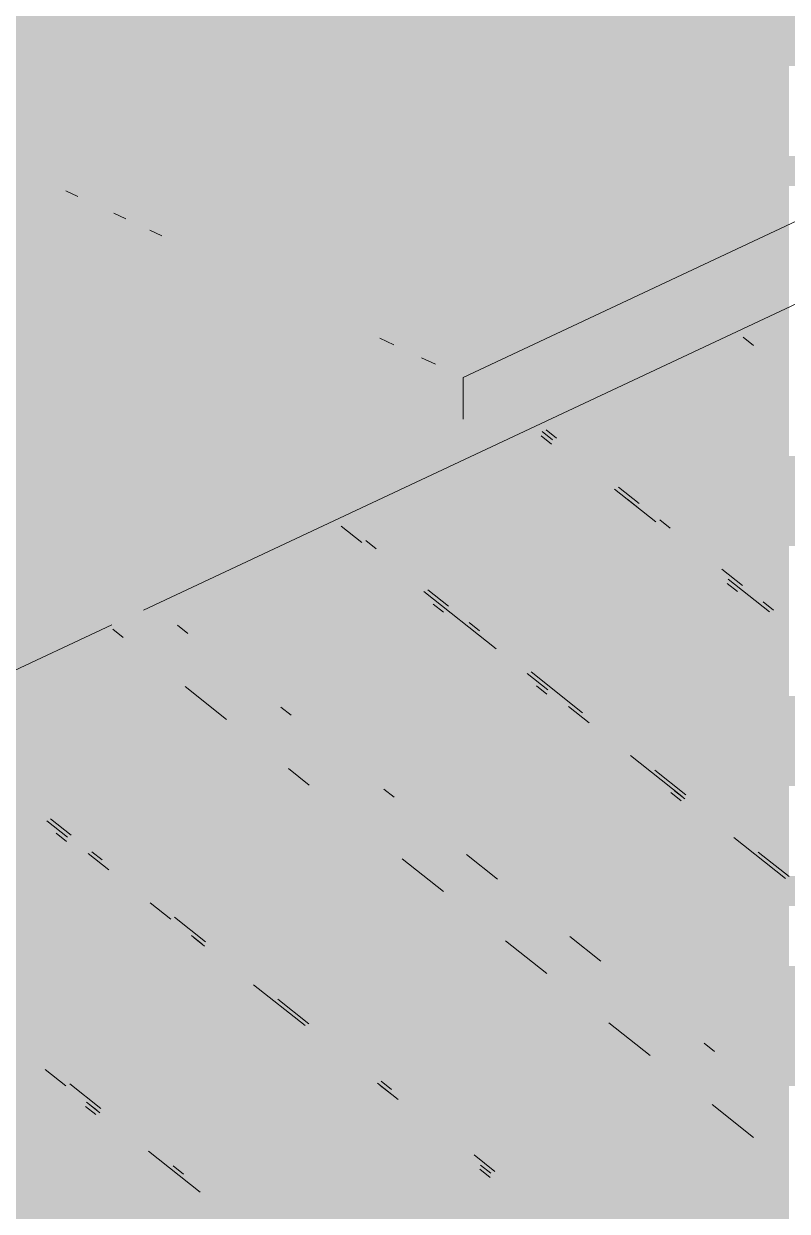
# Model space of a CAD drawing. Header units: millimetres. Extents: x 5 to 1315, y 5 to 292.
# Drawn here: x 1183.984 to 1186.438, y 98.889 to 102.705 of the extents above; entities that cross this region are included whole.
import ezdxf

# ---------------------------------------------------------------- set-up
doc = ezdxf.new("R2010")
doc.units = ezdxf.units.MM
doc.layers.add('EXISTING', color=7, linetype='Continuous')
doc.layers.add('IMAGES', color=7, linetype='Continuous')

# ---------------------------------------------------------------- blocks, each defined once
blk = doc.blocks.new('SHEET_03')
at = {"layer": 'EXISTING', "color": 250, "lineweight": 9}
for p, q in [((285.3963, 101.569), (289.4551, 103.4745)), ((284.3685, 100.8212), (288.2452, 102.6412)), ((284.1193, 102.1685), (284.1579, 102.1504)), ((284.2737, 102.0961), (284.3123, 102.0779)), ((284.3894, 102.0417), (284.428, 102.0236)), ((285.1286, 101.6947), (285.1732, 101.6737)), ((286.2964, 101.6978), (286.3296, 101.6715)), ((285.2625, 101.6319), (285.3071, 101.6109)), ((285.3963, 101.569), (285.3963, 101.4341)), ((285.696, 101.374), (285.6628, 101.4003)), ((285.6803, 101.3545), (285.6471, 101.3808)), ((285.6503, 101.3945), (285.6835, 101.3681)), ((285.8826, 101.2101), (286.0154, 101.1047)), ((285.9615, 101.1633), (285.8951, 101.216)), ((285.9584, 101.1497), (285.9252, 101.176)), ((286.0611, 101.0843), (286.0279, 101.1106)), ((285.0042, 101.0911), (285.0705, 101.0385)), ((285.1162, 101.018), (285.083, 101.0443)), ((286.2935, 100.8999), (286.2271, 100.9526)), ((286.2779, 100.8804), (286.2447, 100.9067)), ((286.2478, 100.9204), (286.3806, 100.815)), ((285.2697, 100.8804), (285.5021, 100.6961)), ((285.3486, 100.8336), (285.2822, 100.8863)), ((285.333, 100.8141), (285.2998, 100.8405)), ((286.3931, 100.8209), (286.3599, 100.8472)), ((280.4918, 99.0012), (284.2676, 100.7738)), ((284.271, 100.7594), (284.3042, 100.733)), ((284.5111, 100.7463), (284.4779, 100.7726)), ((285.4482, 100.7546), (285.415, 100.7809)), ((285.6017, 100.617), (285.6681, 100.5644)), ((285.7801, 100.4912), (285.6142, 100.6229)), ((284.5034, 100.575), (284.6362, 100.4696)), ((285.6649, 100.5507), (285.6317, 100.5771)), ((284.8431, 100.4829), (284.8099, 100.5093)), ((285.7345, 100.5117), (285.8008, 100.459)), ((285.777, 100.4776), (285.7438, 100.5039)), ((285.9336, 100.3536), (286.0996, 100.2219)), ((284.8354, 100.3116), (284.9018, 100.2589)), ((286.1121, 100.2278), (286.0125, 100.3068)), ((285.175, 100.2195), (285.1418, 100.2459)), ((286.0965, 100.2083), (286.0633, 100.2347)), ((286.109, 100.2142), (286.0758, 100.2405)), ((284.0582, 100.144), (284.1246, 100.0913)), ((284.1371, 100.0972), (284.0707, 100.1498)), ((284.1215, 100.0777), (284.0883, 100.104)), ((286.2656, 100.0903), (286.4316, 99.9586)), ((284.191, 100.0386), (284.2574, 99.9859)), ((284.2367, 100.0181), (284.2035, 100.0445)), ((285.507, 99.9561), (285.4074, 100.0351)), ((286.4441, 99.9644), (286.3445, 100.0434)), ((285.2005, 100.0219), (285.3333, 99.9165)), ((284.3902, 99.8806), (284.4566, 99.8279)), ((284.5687, 99.7547), (284.4691, 99.8338)), ((284.523, 99.7752), (284.5562, 99.7489)), ((284.5655, 99.7411), (284.5323, 99.7675)), ((285.5325, 99.7585), (285.6653, 99.6531)), ((285.839, 99.6927), (285.7394, 99.7718)), ((284.7221, 99.6172), (284.8881, 99.4855)), ((284.9006, 99.4914), (284.801, 99.5704)), ((285.8644, 99.4951), (285.9972, 99.3897)), ((286.2041, 99.403), (286.1709, 99.4294)), ((284.0532, 99.3451), (284.1196, 99.2924)), ((285.1205, 99.3011), (285.1869, 99.2484)), ((285.1662, 99.2806), (285.133, 99.307)), ((284.2317, 99.2192), (284.1321, 99.2983)), ((285.163, 99.267), (285.1298, 99.2934)), ((284.2161, 99.1998), (284.1829, 99.2261)), ((284.186, 99.2397), (284.2192, 99.2134)), ((284.2286, 99.2056), (284.1954, 99.232)), ((286.1964, 99.2317), (286.3292, 99.1263)), ((284.3852, 99.0817), (284.5512, 98.95)), ((284.4973, 99.0085), (284.4641, 99.0349)), ((285.4981, 99.0173), (285.4317, 99.0699)), ((285.4524, 99.0377), (285.4856, 99.0114)), ((285.4825, 98.9978), (285.4493, 99.0241))]:
    blk.add_line(p, q, dxfattribs=at)
at = {"layer": 'IMAGES', "color": 7}
for points in [[(283.8418, 102.6661), (286.9255, 102.6661), (283.8418, 102.7625), (286.9255, 102.7625)], [(283.9382, 102.5697), (284.0345, 102.5697), (283.9382, 102.6661), (284.0345, 102.6661)], [(284.0345, 102.5697), (286.9255, 102.5697), (284.0345, 102.6661), (286.9255, 102.6661)], [(283.9382, 102.4733), (284.0345, 102.4733), (283.9382, 102.5697), (284.0345, 102.5697)], [(284.0345, 102.4733), (284.1309, 102.4733), (284.0345, 102.5697), (284.1309, 102.5697)], [(284.1309, 102.4733), (284.2273, 102.4733), (284.1309, 102.5697), (284.2273, 102.5697)], [(284.2273, 102.4733), (284.3236, 102.4733), (284.2273, 102.5697), (284.3236, 102.5697)], [(284.3236, 102.4733), (286.4436, 102.4733), (284.3236, 102.5697), (286.4436, 102.5697)], [(283.6491, 102.3768), (284.0345, 102.3768), (283.6491, 102.4733), (284.0345, 102.4733)], [(284.0345, 102.3768), (284.2273, 102.3768), (284.0345, 102.4733), (284.2273, 102.4733)], [(284.2273, 102.3768), (284.3236, 102.3768), (284.2273, 102.4733), (284.3236, 102.4733)], [(284.3236, 102.3768), (284.42, 102.3768), (284.3236, 102.4733), (284.42, 102.4733)], [(284.42, 102.3768), (284.5164, 102.3768), (284.42, 102.4733), (284.5164, 102.4733)], [(284.5164, 102.3768), (286.3473, 102.3768), (284.5164, 102.4733), (286.3473, 102.4733)], [(286.3473, 102.3768), (286.4436, 102.3768), (286.3473, 102.4733), (286.4436, 102.4733)], [(283.9382, 102.2804), (284.3236, 102.2804), (283.9382, 102.3768), (284.3236, 102.3768)], [(284.3236, 102.2804), (284.42, 102.2804), (284.3236, 102.3768), (284.42, 102.3768)], [(284.42, 102.2804), (284.5164, 102.2804), (284.42, 102.3768), (284.5164, 102.3768)], [(284.5164, 102.2804), (284.6127, 102.2804), (284.5164, 102.3768), (284.6127, 102.3768)], [(284.6127, 102.2804), (286.2509, 102.2804), (284.6127, 102.3768), (286.2509, 102.3768)], [(286.2509, 102.2804), (286.3473, 102.2804), (286.2509, 102.3768), (286.3473, 102.3768)], [(286.3473, 102.2804), (286.4436, 102.2804), (286.3473, 102.3768), (286.4436, 102.3768)], [(283.9382, 102.184), (284.1309, 102.184), (283.9382, 102.2804), (284.1309, 102.2804)], [(284.1309, 102.184), (284.5164, 102.184), (284.1309, 102.2804), (284.5164, 102.2804)], [(284.5164, 102.184), (284.6127, 102.184), (284.5164, 102.2804), (284.6127, 102.2804)], [(284.6127, 102.184), (284.8055, 102.184), (284.6127, 102.2804), (284.8055, 102.2804)], [(284.8055, 102.184), (284.9018, 102.184), (284.8055, 102.2804), (284.9018, 102.2804)], [(284.9018, 102.184), (285.8655, 102.184), (284.9018, 102.2804), (285.8655, 102.2804)], [(285.8655, 102.184), (286.0582, 102.184), (285.8655, 102.2804), (286.0582, 102.2804)], [(286.0582, 102.184), (286.2509, 102.184), (286.0582, 102.2804), (286.2509, 102.2804)], [(286.2509, 102.184), (286.3473, 102.184), (286.2509, 102.2804), (286.3473, 102.2804)], [(286.3473, 102.184), (286.7327, 102.184), (286.3473, 102.2804), (286.7327, 102.2804)], [(281.7218, 102.0876), (284.0345, 102.0876), (281.7218, 102.184), (284.0345, 102.184)], [(284.0345, 102.0876), (284.1309, 102.0876), (284.0345, 102.184), (284.1309, 102.184)], [(284.1309, 102.0876), (284.2273, 102.0876), (284.1309, 102.184), (284.2273, 102.184)], [(284.2273, 102.0876), (284.42, 102.0876), (284.2273, 102.184), (284.42, 102.184)], [(284.42, 102.0876), (284.7091, 102.0876), (284.42, 102.184), (284.7091, 102.184)], [(284.7091, 102.0876), (284.8055, 102.0876), (284.7091, 102.184), (284.8055, 102.184)], [(284.8055, 102.0876), (284.9018, 102.0876), (284.8055, 102.184), (284.9018, 102.184)], [(284.9018, 102.0876), (284.9982, 102.0876), (284.9018, 102.184), (284.9982, 102.184)], [(284.9982, 102.0876), (285.6727, 102.0876), (284.9982, 102.184), (285.6727, 102.184)], [(285.6727, 102.0876), (285.8655, 102.0876), (285.6727, 102.184), (285.8655, 102.184)], [(285.8655, 102.0876), (285.9618, 102.0876), (285.8655, 102.184), (285.9618, 102.184)], [(285.9618, 102.0876), (286.0582, 102.0876), (285.9618, 102.184), (286.0582, 102.184)], [(286.0582, 102.0876), (286.4436, 102.0876), (286.0582, 102.184), (286.4436, 102.184)], [(281.9145, 101.9912), (284.1309, 101.9912), (281.9145, 102.0876), (284.1309, 102.0876)], [(284.1309, 101.9912), (284.2273, 101.9912), (284.1309, 102.0876), (284.2273, 102.0876)], [(284.2273, 101.9912), (284.3236, 101.9912), (284.2273, 102.0876), (284.3236, 102.0876)], [(284.3236, 101.9912), (284.42, 101.9912), (284.3236, 102.0876), (284.42, 102.0876)], [(284.42, 101.9912), (284.5164, 101.9912), (284.42, 102.0876), (284.5164, 102.0876)], [(284.5164, 101.9912), (284.9018, 101.9912), (284.5164, 102.0876), (284.9018, 102.0876)], [(284.9018, 101.9912), (284.9982, 101.9912), (284.9018, 102.0876), (284.9982, 102.0876)], [(284.9982, 101.9912), (285.0945, 101.9912), (284.9982, 102.0876), (285.0945, 102.0876)], [(285.0945, 101.9912), (285.3836, 101.9912), (285.0945, 102.0876), (285.3836, 102.0876)], [(285.3836, 101.8948), (285.48, 101.8948), (285.3836, 102.0876), (285.48, 102.0876)], [(285.48, 101.9912), (285.5764, 101.9912), (285.48, 102.0876), (285.5764, 102.0876)], [(285.5764, 101.9912), (285.6727, 101.9912), (285.5764, 102.0876), (285.6727, 102.0876)], [(285.6727, 101.9912), (285.7691, 101.9912), (285.6727, 102.0876), (285.7691, 102.0876)], [(285.7691, 101.9912), (285.8655, 101.9912), (285.7691, 102.0876), (285.8655, 102.0876)], [(285.8655, 101.9912), (286.3473, 101.9912), (285.8655, 102.0876), (286.3473, 102.0876)], [(286.3473, 101.7984), (286.4436, 101.7984), (286.3473, 102.0876), (286.4436, 102.0876)], [(282.1073, 101.8948), (284.42, 101.8948), (282.1073, 101.9912), (284.42, 101.9912)], [(284.42, 101.8948), (284.5164, 101.8948), (284.42, 101.9912), (284.5164, 101.9912)], [(284.5164, 101.8948), (284.6127, 101.8948), (284.5164, 101.9912), (284.6127, 101.9912)], [(284.6127, 101.8948), (284.7091, 101.8948), (284.6127, 101.9912), (284.7091, 101.9912)], [(284.7091, 101.8948), (285.0945, 101.8948), (284.7091, 101.9912), (285.0945, 101.9912)], [(285.0945, 101.8948), (285.1909, 101.8948), (285.0945, 101.9912), (285.1909, 101.9912)], [(285.1909, 101.8948), (285.3836, 101.8948), (285.1909, 101.9912), (285.3836, 101.9912)], [(285.48, 101.8948), (285.5764, 101.8948), (285.48, 101.9912), (285.5764, 101.9912)], [(285.5764, 101.8948), (286.0582, 101.8948), (285.5764, 101.9912), (286.0582, 101.9912)], [(286.0582, 101.8948), (286.1545, 101.8948), (286.0582, 101.9912), (286.1545, 101.9912)], [(286.1545, 101.8948), (286.2509, 101.8948), (286.1545, 101.9912), (286.2509, 101.9912)], [(286.2509, 101.8948), (286.3473, 101.8948), (286.2509, 101.9912), (286.3473, 101.9912)], [(282.3, 101.7984), (284.5164, 101.7984), (282.3, 101.8948), (284.5164, 101.8948)], [(284.5164, 101.7984), (284.6127, 101.7984), (284.5164, 101.8948), (284.6127, 101.8948)], [(284.6127, 101.7984), (284.7091, 101.7984), (284.6127, 101.8948), (284.7091, 101.8948)], [(284.7091, 101.7984), (284.8055, 101.7984), (284.7091, 101.8948), (284.8055, 101.8948)], [(284.8055, 101.7984), (284.9018, 101.7984), (284.8055, 101.8948), (284.9018, 101.8948)], [(284.9018, 101.7984), (285.2873, 101.7984), (284.9018, 101.8948), (285.2873, 101.8948)], [(285.2873, 101.7984), (285.3836, 101.7984), (285.2873, 101.8948), (285.3836, 101.8948)], [(285.3836, 101.7984), (285.48, 101.7984), (285.3836, 101.8948), (285.48, 101.8948)], [(285.48, 101.7984), (285.8655, 101.7984), (285.48, 101.8948), (285.8655, 101.8948)], [(285.8655, 101.7984), (285.9618, 101.7984), (285.8655, 101.8948), (285.9618, 101.8948)], [(285.9618, 101.7984), (286.2509, 101.7984), (285.9618, 101.8948), (286.2509, 101.8948)], [(286.2509, 101.7984), (286.3473, 101.7984), (286.2509, 101.8948), (286.3473, 101.8948)], [(282.5891, 101.702), (284.8055, 101.702), (282.5891, 101.7984), (284.8055, 101.7984)], [(284.8055, 101.702), (284.9018, 101.702), (284.8055, 101.7984), (284.9018, 101.7984)], [(284.9018, 101.702), (284.9982, 101.702), (284.9018, 101.7984), (284.9982, 101.7984)], [(284.9982, 101.702), (285.0945, 101.702), (284.9982, 101.7984), (285.0945, 101.7984)], [(285.0945, 101.702), (285.1909, 101.702), (285.0945, 101.7984), (285.1909, 101.7984)], [(285.1909, 101.702), (285.2873, 101.702), (285.1909, 101.7984), (285.2873, 101.7984)], [(285.2873, 101.702), (285.6727, 101.702), (285.2873, 101.7984), (285.6727, 101.7984)], [(285.6727, 101.702), (285.7691, 101.702), (285.6727, 101.7984), (285.7691, 101.7984)], [(285.7691, 101.702), (285.8655, 101.702), (285.7691, 101.7984), (285.8655, 101.7984)], [(285.8655, 101.702), (285.9618, 101.702), (285.8655, 101.7984), (285.9618, 101.7984)], [(285.9618, 101.702), (286.0582, 101.702), (285.9618, 101.7984), (286.0582, 101.7984)], [(286.0582, 101.702), (286.1545, 101.702), (286.0582, 101.7984), (286.1545, 101.7984)], [(286.1545, 101.702), (286.2509, 101.702), (286.1545, 101.7984), (286.2509, 101.7984)], [(286.2509, 101.702), (286.3473, 101.702), (286.2509, 101.7984), (286.3473, 101.7984)], [(286.3473, 101.702), (286.4436, 101.702), (286.3473, 101.7984), (286.4436, 101.7984)], [(282.7818, 101.6056), (284.9982, 101.6056), (282.7818, 101.702), (284.9982, 101.702)], [(284.9982, 101.6056), (285.0945, 101.6056), (284.9982, 101.702), (285.0945, 101.702)], [(285.0945, 101.6056), (285.2873, 101.6056), (285.0945, 101.702), (285.2873, 101.702)], [(285.2873, 101.6056), (285.48, 101.6056), (285.2873, 101.702), (285.48, 101.702)], [(285.48, 101.6056), (285.5764, 101.6056), (285.48, 101.702), (285.5764, 101.702)], [(285.5764, 101.6056), (285.7691, 101.6056), (285.5764, 101.702), (285.7691, 101.702)], [(285.7691, 101.6056), (285.9618, 101.6056), (285.7691, 101.702), (285.9618, 101.702)], [(285.9618, 101.6056), (286.0582, 101.6056), (285.9618, 101.702), (286.0582, 101.702)], [(286.0582, 101.6056), (286.1545, 101.6056), (286.0582, 101.702), (286.1545, 101.702)], [(286.1545, 101.6056), (286.2509, 101.6056), (286.1545, 101.702), (286.2509, 101.702)], [(286.2509, 101.6056), (286.3473, 101.6056), (286.2509, 101.702), (286.3473, 101.702)], [(286.3473, 101.6056), (286.4436, 101.6056), (286.3473, 101.702), (286.4436, 101.702)], [(282.9745, 101.5092), (285.1909, 101.5092), (282.9745, 101.6056), (285.1909, 101.6056)], [(285.1909, 101.5092), (285.2873, 101.5092), (285.1909, 101.6056), (285.2873, 101.6056)], [(285.2873, 101.5092), (285.3836, 101.5092), (285.2873, 101.6056), (285.3836, 101.6056)], [(285.3836, 101.5092), (285.5764, 101.5092), (285.3836, 101.6056), (285.5764, 101.6056)], [(285.5764, 101.5092), (285.6727, 101.5092), (285.5764, 101.6056), (285.6727, 101.6056)], [(285.6727, 101.5092), (285.8655, 101.5092), (285.6727, 101.6056), (285.8655, 101.6056)], [(285.8655, 101.5092), (285.9618, 101.5092), (285.8655, 101.6056), (285.9618, 101.6056)], [(285.9618, 101.5092), (286.0582, 101.5092), (285.9618, 101.6056), (286.0582, 101.6056)], [(286.0582, 101.5092), (286.1545, 101.5092), (286.0582, 101.6056), (286.1545, 101.6056)], [(286.1545, 101.5092), (286.2509, 101.5092), (286.1545, 101.6056), (286.2509, 101.6056)], [(286.2509, 101.5092), (286.3473, 101.5092), (286.2509, 101.6056), (286.3473, 101.6056)], [(286.3473, 101.5092), (286.4436, 101.5092), (286.3473, 101.6056), (286.4436, 101.6056)], [(283.1673, 101.4128), (285.2873, 101.4128), (283.1673, 101.5092), (285.2873, 101.5092)], [(285.2873, 101.4128), (285.3836, 101.4128), (285.2873, 101.5092), (285.3836, 101.5092)], [(285.3836, 101.4128), (285.48, 101.4128), (285.3836, 101.5092), (285.48, 101.5092)], [(285.48, 101.4128), (285.5764, 101.4128), (285.48, 101.5092), (285.5764, 101.5092)], [(285.5764, 101.4128), (285.6727, 101.4128), (285.5764, 101.5092), (285.6727, 101.5092)], [(285.6727, 101.4128), (285.7691, 101.4128), (285.6727, 101.5092), (285.7691, 101.5092)], [(285.7691, 101.4128), (285.9618, 101.4128), (285.7691, 101.5092), (285.9618, 101.5092)], [(285.9618, 101.4128), (286.1545, 101.4128), (285.9618, 101.5092), (286.1545, 101.5092)], [(286.1545, 101.4128), (286.2509, 101.4128), (286.1545, 101.5092), (286.2509, 101.5092)], [(286.2509, 101.4128), (286.3473, 101.4128), (286.2509, 101.5092), (286.3473, 101.5092)], [(286.3473, 101.4128), (286.4436, 101.4128), (286.3473, 101.5092), (286.4436, 101.5092)], [(283.36, 101.3164), (285.3836, 101.3164), (283.36, 101.4128), (285.3836, 101.4128)], [(285.3836, 101.3164), (285.48, 101.3164), (285.3836, 101.4128), (285.48, 101.4128)], [(285.48, 101.3164), (285.5764, 101.3164), (285.48, 101.4128), (285.5764, 101.4128)], [(285.5764, 101.3164), (285.6727, 101.3164), (285.5764, 101.4128), (285.6727, 101.4128)], [(285.6727, 101.3164), (285.7691, 101.3164), (285.6727, 101.4128), (285.7691, 101.4128)], [(285.7691, 101.3164), (285.8655, 101.3164), (285.7691, 101.4128), (285.8655, 101.4128)], [(285.8655, 101.3164), (285.9618, 101.3164), (285.8655, 101.4128), (285.9618, 101.4128)], [(285.9618, 101.3164), (286.0582, 101.3164), (285.9618, 101.4128), (286.0582, 101.4128)], [(286.0582, 101.3164), (286.4436, 101.3164), (286.0582, 101.4128), (286.4436, 101.4128)], [(283.5527, 101.22), (284.9982, 101.22), (283.5527, 101.3164), (284.9982, 101.3164)], [(284.9982, 101.22), (285.0945, 101.22), (284.9982, 101.3164), (285.0945, 101.3164)], [(285.0945, 101.22), (285.1909, 101.22), (285.0945, 101.3164), (285.1909, 101.3164)], [(285.1909, 101.22), (285.2873, 101.22), (285.1909, 101.3164), (285.2873, 101.3164)], [(285.2873, 101.22), (285.3836, 101.22), (285.2873, 101.3164), (285.3836, 101.3164)], [(285.3836, 101.22), (285.5764, 101.22), (285.3836, 101.3164), (285.5764, 101.3164)], [(285.5764, 101.22), (285.7691, 101.22), (285.5764, 101.3164), (285.7691, 101.3164)], [(285.7691, 101.1236), (285.9618, 101.1236), (285.7691, 101.3164), (285.9618, 101.3164)], [(285.9618, 101.22), (286.0582, 101.22), (285.9618, 101.3164), (286.0582, 101.3164)], [(286.0582, 101.22), (286.54, 101.22), (286.0582, 101.3164), (286.54, 101.3164)], [(283.8418, 101.1236), (284.9018, 101.1236), (283.8418, 101.22), (284.9018, 101.22)], [(284.9018, 101.1236), (284.9982, 101.1236), (284.9018, 101.22), (284.9982, 101.22)], [(284.9982, 101.1236), (285.0945, 101.1236), (284.9982, 101.22), (285.0945, 101.22)], [(285.0945, 101.1236), (285.1909, 101.1236), (285.0945, 101.22), (285.1909, 101.22)], [(285.1909, 101.1236), (285.2873, 101.1236), (285.1909, 101.22), (285.2873, 101.22)], [(285.2873, 101.1236), (285.3836, 101.1236), (285.2873, 101.22), (285.3836, 101.22)], [(285.3836, 101.1236), (285.48, 101.1236), (285.3836, 101.22), (285.48, 101.22)], [(285.48, 101.1236), (285.5764, 101.1236), (285.48, 101.22), (285.5764, 101.22)], [(285.5764, 101.1236), (285.6727, 101.1236), (285.5764, 101.22), (285.6727, 101.22)], [(285.6727, 101.1236), (285.7691, 101.1236), (285.6727, 101.22), (285.7691, 101.22)], [(285.9618, 101.1236), (286.0582, 101.1236), (285.9618, 101.22), (286.0582, 101.22)], [(286.0582, 101.1236), (286.1545, 101.1236), (286.0582, 101.22), (286.1545, 101.22)], [(286.1545, 101.1236), (286.7327, 101.1236), (286.1545, 101.22), (286.7327, 101.22)], [(283.9382, 101.0272), (284.0345, 101.0272), (283.9382, 101.1236), (284.0345, 101.1236)], [(284.0345, 101.0272), (284.7091, 101.0272), (284.0345, 101.1236), (284.7091, 101.1236)], [(284.7091, 101.0272), (284.8055, 101.0272), (284.7091, 101.1236), (284.8055, 101.1236)], [(284.8055, 101.0272), (284.9018, 101.0272), (284.8055, 101.1236), (284.9018, 101.1236)], [(284.9018, 101.0272), (284.9982, 101.0272), (284.9018, 101.1236), (284.9982, 101.1236)], [(284.9982, 101.0272), (285.0945, 101.0272), (284.9982, 101.1236), (285.0945, 101.1236)], [(285.0945, 101.0272), (285.1909, 101.0272), (285.0945, 101.1236), (285.1909, 101.1236)], [(285.1909, 101.0272), (285.2873, 101.0272), (285.1909, 101.1236), (285.2873, 101.1236)], [(285.2873, 100.9308), (285.3836, 100.9308), (285.2873, 101.1236), (285.3836, 101.1236)], [(285.3836, 101.0272), (285.48, 101.0272), (285.3836, 101.1236), (285.48, 101.1236)], [(285.48, 101.0272), (285.7691, 101.0272), (285.48, 101.1236), (285.7691, 101.1236)], [(285.7691, 101.0272), (285.9618, 101.0272), (285.7691, 101.1236), (285.9618, 101.1236)], [(285.9618, 101.0272), (286.1545, 101.0272), (285.9618, 101.1236), (286.1545, 101.1236)], [(286.1545, 101.0272), (286.2509, 101.0272), (286.1545, 101.1236), (286.2509, 101.1236)], [(286.2509, 101.0272), (286.3473, 101.0272), (286.2509, 101.1236), (286.3473, 101.1236)], [(286.3473, 101.0272), (286.8291, 101.0272), (286.3473, 101.1236), (286.8291, 101.1236)], [(283.8418, 100.9308), (284.0345, 100.9308), (283.8418, 101.0272), (284.0345, 101.0272)], [(284.0345, 100.9308), (284.1309, 100.9308), (284.0345, 101.0272), (284.1309, 101.0272)], [(284.1309, 100.9308), (284.2273, 100.9308), (284.1309, 101.0272), (284.2273, 101.0272)], [(284.2273, 100.9308), (284.42, 100.9308), (284.2273, 101.0272), (284.42, 101.0272)], [(284.42, 100.9308), (284.5164, 100.9308), (284.42, 101.0272), (284.5164, 101.0272)], [(284.5164, 100.9308), (284.6127, 100.9308), (284.5164, 101.0272), (284.6127, 101.0272)], [(284.6127, 100.9308), (284.7091, 100.9308), (284.6127, 101.0272), (284.7091, 101.0272)], [(284.7091, 100.9308), (284.8055, 100.9308), (284.7091, 101.0272), (284.8055, 101.0272)], [(284.8055, 100.9308), (284.9018, 100.9308), (284.8055, 101.0272), (284.9018, 101.0272)], [(284.9018, 100.9308), (285.0945, 100.9308), (284.9018, 101.0272), (285.0945, 101.0272)], [(285.0945, 100.9308), (285.1909, 100.9308), (285.0945, 101.0272), (285.1909, 101.0272)], [(285.1909, 100.9308), (285.2873, 100.9308), (285.1909, 101.0272), (285.2873, 101.0272)], [(285.3836, 100.9308), (285.9618, 100.9308), (285.3836, 101.0272), (285.9618, 101.0272)], [(285.9618, 100.9308), (286.0582, 100.9308), (285.9618, 101.0272), (286.0582, 101.0272)], [(286.0582, 100.9308), (286.1545, 100.9308), (286.0582, 101.0272), (286.1545, 101.0272)], [(286.1545, 100.9308), (286.2509, 100.9308), (286.1545, 101.0272), (286.2509, 101.0272)], [(286.2509, 100.9308), (286.3473, 100.9308), (286.2509, 101.0272), (286.3473, 101.0272)], [(286.3473, 100.9308), (286.4436, 100.9308), (286.3473, 101.0272), (286.4436, 101.0272)], [(279.2164, 100.8344), (284.0345, 100.8344), (279.2164, 100.9308), (284.0345, 100.9308)], [(284.0345, 100.8344), (284.2273, 100.8344), (284.0345, 100.9308), (284.2273, 100.9308)], [(284.2273, 100.8344), (284.3236, 100.8344), (284.2273, 100.9308), (284.3236, 100.9308)], [(284.3236, 100.8344), (284.42, 100.8344), (284.3236, 100.9308), (284.42, 100.9308)], [(284.42, 100.8344), (284.5164, 100.8344), (284.42, 100.9308), (284.5164, 100.9308)], [(284.5164, 100.8344), (284.7091, 100.8344), (284.5164, 100.9308), (284.7091, 100.9308)], [(284.7091, 100.8344), (284.8055, 100.8344), (284.7091, 100.9308), (284.8055, 100.9308)], [(284.8055, 100.8344), (284.9018, 100.8344), (284.8055, 100.9308), (284.9018, 100.9308)], [(284.9018, 100.8344), (285.0945, 100.8344), (284.9018, 100.9308), (285.0945, 100.9308)], [(285.0945, 100.8344), (285.1909, 100.8344), (285.0945, 100.9308), (285.1909, 100.9308)], [(285.1909, 100.8344), (285.2873, 100.8344), (285.1909, 100.9308), (285.2873, 100.9308)], [(285.2873, 100.8344), (285.3836, 100.8344), (285.2873, 100.9308), (285.3836, 100.9308)], [(285.3836, 100.8344), (285.48, 100.8344), (285.3836, 100.9308), (285.48, 100.9308)], [(285.48, 100.8344), (285.5764, 100.8344), (285.48, 100.9308), (285.5764, 100.9308)], [(285.5764, 100.8344), (286.0582, 100.8344), (285.5764, 100.9308), (286.0582, 100.9308)], [(286.0582, 100.8344), (286.1545, 100.8344), (286.0582, 100.9308), (286.1545, 100.9308)], [(286.1545, 100.8344), (286.2509, 100.8344), (286.1545, 100.9308), (286.2509, 100.9308)], [(286.2509, 100.8344), (286.3473, 100.8344), (286.2509, 100.9308), (286.3473, 100.9308)], [(286.3473, 100.8344), (286.4436, 100.8344), (286.3473, 100.9308), (286.4436, 100.9308)], [(283.8418, 100.738), (284.0345, 100.738), (283.8418, 100.8344), (284.0345, 100.8344)], [(284.0345, 100.738), (284.1309, 100.738), (284.0345, 100.8344), (284.1309, 100.8344)], [(284.1309, 100.738), (284.2273, 100.738), (284.1309, 100.8344), (284.2273, 100.8344)], [(284.2273, 100.738), (284.3236, 100.738), (284.2273, 100.8344), (284.3236, 100.8344)], [(284.3236, 100.6416), (284.42, 100.6416), (284.3236, 100.8344), (284.42, 100.8344)], [(284.42, 100.738), (284.5164, 100.738), (284.42, 100.8344), (284.5164, 100.8344)], [(284.5164, 100.738), (284.6127, 100.738), (284.5164, 100.8344), (284.6127, 100.8344)], [(284.6127, 100.738), (284.7091, 100.738), (284.6127, 100.8344), (284.7091, 100.8344)], [(284.7091, 100.738), (284.8055, 100.738), (284.7091, 100.8344), (284.8055, 100.8344)], [(284.8055, 100.738), (285.1909, 100.738), (284.8055, 100.8344), (285.1909, 100.8344)], [(285.1909, 100.738), (285.2873, 100.738), (285.1909, 100.8344), (285.2873, 100.8344)], [(285.2873, 100.738), (285.48, 100.738), (285.2873, 100.8344), (285.48, 100.8344)], [(285.48, 100.738), (285.5764, 100.738), (285.48, 100.8344), (285.5764, 100.8344)], [(285.5764, 100.738), (285.6727, 100.738), (285.5764, 100.8344), (285.6727, 100.8344)], [(285.6727, 100.738), (286.1545, 100.738), (285.6727, 100.8344), (286.1545, 100.8344)], [(286.1545, 100.738), (286.2509, 100.738), (286.1545, 100.8344), (286.2509, 100.8344)], [(286.2509, 100.738), (286.3473, 100.738), (286.2509, 100.8344), (286.3473, 100.8344)], [(286.3473, 100.738), (286.4436, 100.738), (286.3473, 100.8344), (286.4436, 100.8344)], [(283.9382, 100.6416), (284.0345, 100.6416), (283.9382, 100.738), (284.0345, 100.738)], [(284.0345, 100.6416), (284.1309, 100.6416), (284.0345, 100.738), (284.1309, 100.738)], [(284.1309, 100.6416), (284.2273, 100.6416), (284.1309, 100.738), (284.2273, 100.738)], [(284.2273, 100.6416), (284.3236, 100.6416), (284.2273, 100.738), (284.3236, 100.738)], [(284.42, 100.6416), (284.5164, 100.6416), (284.42, 100.738), (284.5164, 100.738)], [(284.5164, 100.6416), (284.6127, 100.6416), (284.5164, 100.738), (284.6127, 100.738)], [(284.6127, 100.6416), (284.7091, 100.6416), (284.6127, 100.738), (284.7091, 100.738)], [(284.7091, 100.6416), (284.8055, 100.6416), (284.7091, 100.738), (284.8055, 100.738)], [(284.8055, 100.6416), (284.9018, 100.6416), (284.8055, 100.738), (284.9018, 100.738)], [(284.9018, 100.6416), (285.2873, 100.6416), (284.9018, 100.738), (285.2873, 100.738)], [(285.2873, 100.6416), (285.3836, 100.6416), (285.2873, 100.738), (285.3836, 100.738)], [(285.3836, 100.6416), (285.5764, 100.6416), (285.3836, 100.738), (285.5764, 100.738)], [(285.5764, 100.6416), (285.6727, 100.6416), (285.5764, 100.738), (285.6727, 100.738)], [(285.6727, 100.6416), (286.2509, 100.6416), (285.6727, 100.738), (286.2509, 100.738)], [(286.2509, 100.6416), (286.3473, 100.6416), (286.2509, 100.738), (286.3473, 100.738)], [(286.3473, 100.6416), (286.4436, 100.6416), (286.3473, 100.738), (286.4436, 100.738)], [(283.9382, 100.5452), (284.0345, 100.5452), (283.9382, 100.6416), (284.0345, 100.6416)], [(284.0345, 100.5452), (284.1309, 100.5452), (284.0345, 100.6416), (284.1309, 100.6416)], [(284.1309, 100.5452), (284.2273, 100.5452), (284.1309, 100.6416), (284.2273, 100.6416)], [(284.2273, 100.5452), (284.3236, 100.5452), (284.2273, 100.6416), (284.3236, 100.6416)], [(284.3236, 100.5452), (284.42, 100.5452), (284.3236, 100.6416), (284.42, 100.6416)], [(284.42, 100.5452), (284.5164, 100.5452), (284.42, 100.6416), (284.5164, 100.6416)], [(284.5164, 100.5452), (284.7091, 100.5452), (284.5164, 100.6416), (284.7091, 100.6416)], [(284.7091, 100.5452), (284.8055, 100.5452), (284.7091, 100.6416), (284.8055, 100.6416)], [(284.8055, 100.5452), (284.9018, 100.5452), (284.8055, 100.6416), (284.9018, 100.6416)], [(284.9018, 100.5452), (284.9982, 100.5452), (284.9018, 100.6416), (284.9982, 100.6416)], [(284.9982, 100.5452), (285.48, 100.5452), (284.9982, 100.6416), (285.48, 100.6416)], [(285.48, 100.5452), (285.5764, 100.5452), (285.48, 100.6416), (285.5764, 100.6416)], [(285.5764, 100.5452), (285.7691, 100.5452), (285.5764, 100.6416), (285.7691, 100.6416)], [(285.7691, 100.5452), (285.8655, 100.5452), (285.7691, 100.6416), (285.8655, 100.6416)], [(285.8655, 100.5452), (286.4436, 100.5452), (285.8655, 100.6416), (286.4436, 100.6416)], [(283.9382, 100.4488), (284.0345, 100.4488), (283.9382, 100.5452), (284.0345, 100.5452)], [(284.0345, 100.4488), (284.1309, 100.4488), (284.0345, 100.5452), (284.1309, 100.5452)], [(284.1309, 100.4488), (284.3236, 100.4488), (284.1309, 100.5452), (284.3236, 100.5452)], [(284.3236, 100.4488), (284.42, 100.4488), (284.3236, 100.5452), (284.42, 100.5452)], [(284.42, 100.4488), (284.5164, 100.4488), (284.42, 100.5452), (284.5164, 100.5452)], [(284.5164, 100.4488), (284.6127, 100.4488), (284.5164, 100.5452), (284.6127, 100.5452)], [(284.6127, 100.4488), (284.7091, 100.4488), (284.6127, 100.5452), (284.7091, 100.5452)], [(284.7091, 100.4488), (284.8055, 100.4488), (284.7091, 100.5452), (284.8055, 100.5452)], [(284.8055, 100.4488), (284.9018, 100.4488), (284.8055, 100.5452), (284.9018, 100.5452)], [(284.9018, 100.4488), (284.9982, 100.4488), (284.9018, 100.5452), (284.9982, 100.5452)], [(284.9982, 100.4488), (285.0945, 100.4488), (284.9982, 100.5452), (285.0945, 100.5452)], [(285.0945, 100.4488), (285.48, 100.4488), (285.0945, 100.5452), (285.48, 100.5452)], [(285.48, 100.4488), (285.5764, 100.4488), (285.48, 100.5452), (285.5764, 100.5452)], [(285.5764, 100.4488), (285.6727, 100.4488), (285.5764, 100.5452), (285.6727, 100.5452)], [(285.6727, 100.4488), (285.8655, 100.4488), (285.6727, 100.5452), (285.8655, 100.5452)], [(285.8655, 100.4488), (285.9618, 100.4488), (285.8655, 100.5452), (285.9618, 100.5452)], [(285.9618, 100.4488), (286.0582, 100.4488), (285.9618, 100.5452), (286.0582, 100.5452)], [(286.0582, 100.4488), (286.54, 100.4488), (286.0582, 100.5452), (286.54, 100.5452)], [(283.9382, 100.3524), (284.0345, 100.3524), (283.9382, 100.4488), (284.0345, 100.4488)], [(284.0345, 100.3524), (284.6127, 100.3524), (284.0345, 100.4488), (284.6127, 100.4488)], [(284.6127, 100.3524), (284.7091, 100.3524), (284.6127, 100.4488), (284.7091, 100.4488)], [(284.7091, 100.3524), (284.8055, 100.3524), (284.7091, 100.4488), (284.8055, 100.4488)], [(284.8055, 100.3524), (284.9018, 100.3524), (284.8055, 100.4488), (284.9018, 100.4488)], [(284.9018, 100.3524), (284.9982, 100.3524), (284.9018, 100.4488), (284.9982, 100.4488)], [(284.9982, 100.3524), (285.0945, 100.3524), (284.9982, 100.4488), (285.0945, 100.4488)], [(285.0945, 100.3524), (285.1909, 100.3524), (285.0945, 100.4488), (285.1909, 100.4488)], [(285.1909, 100.3524), (285.5764, 100.3524), (285.1909, 100.4488), (285.5764, 100.4488)], [(285.5764, 100.3524), (285.6727, 100.3524), (285.5764, 100.4488), (285.6727, 100.4488)], [(285.6727, 100.3524), (285.7691, 100.3524), (285.6727, 100.4488), (285.7691, 100.4488)], [(285.7691, 100.3524), (285.9618, 100.3524), (285.7691, 100.4488), (285.9618, 100.4488)], [(285.9618, 100.3524), (286.0582, 100.3524), (285.9618, 100.4488), (286.0582, 100.4488)], [(286.0582, 100.3524), (286.1545, 100.3524), (286.0582, 100.4488), (286.1545, 100.4488)], [(286.1545, 100.3524), (286.7327, 100.3524), (286.1545, 100.4488), (286.7327, 100.4488)], [(283.9382, 100.256), (284.0345, 100.256), (283.9382, 100.3524), (284.0345, 100.3524)], [(284.0345, 100.256), (284.1309, 100.256), (284.0345, 100.3524), (284.1309, 100.3524)], [(284.1309, 100.256), (284.6127, 100.256), (284.1309, 100.3524), (284.6127, 100.3524)], [(284.6127, 100.256), (284.7091, 100.256), (284.6127, 100.3524), (284.7091, 100.3524)], [(284.7091, 100.256), (284.8055, 100.256), (284.7091, 100.3524), (284.8055, 100.3524)], [(284.8055, 100.256), (284.9018, 100.256), (284.8055, 100.3524), (284.9018, 100.3524)], [(284.9018, 100.256), (284.9982, 100.256), (284.9018, 100.3524), (284.9982, 100.3524)], [(284.9982, 100.256), (285.0945, 100.256), (284.9982, 100.3524), (285.0945, 100.3524)], [(285.0945, 100.256), (285.1909, 100.256), (285.0945, 100.3524), (285.1909, 100.3524)], [(285.1909, 100.256), (285.2873, 100.256), (285.1909, 100.3524), (285.2873, 100.3524)], [(285.2873, 100.256), (285.3836, 100.256), (285.2873, 100.3524), (285.3836, 100.3524)], [(285.3836, 100.256), (285.7691, 100.256), (285.3836, 100.3524), (285.7691, 100.3524)], [(285.7691, 100.256), (285.8655, 100.256), (285.7691, 100.3524), (285.8655, 100.3524)], [(285.8655, 100.256), (285.9618, 100.256), (285.8655, 100.3524), (285.9618, 100.3524)], [(285.9618, 100.256), (286.0582, 100.256), (285.9618, 100.3524), (286.0582, 100.3524)], [(286.0582, 100.256), (286.1545, 100.256), (286.0582, 100.3524), (286.1545, 100.3524)], [(286.1545, 100.256), (286.2509, 100.256), (286.1545, 100.3524), (286.2509, 100.3524)], [(286.2509, 100.256), (286.9255, 100.256), (286.2509, 100.3524), (286.9255, 100.3524)], [(283.9382, 100.1596), (284.0345, 100.1596), (283.9382, 100.256), (284.0345, 100.256)], [(284.0345, 100.1596), (284.1309, 100.1596), (284.0345, 100.256), (284.1309, 100.256)], [(284.1309, 100.1596), (284.2273, 100.1596), (284.1309, 100.256), (284.2273, 100.256)], [(284.2273, 100.1596), (284.7091, 100.1596), (284.2273, 100.256), (284.7091, 100.256)], [(284.7091, 100.1596), (284.8055, 100.1596), (284.7091, 100.256), (284.8055, 100.256)], [(284.8055, 100.1596), (284.9018, 100.1596), (284.8055, 100.256), (284.9018, 100.256)], [(284.9018, 100.1596), (284.9982, 100.1596), (284.9018, 100.256), (284.9982, 100.256)], [(284.9982, 100.1596), (285.0945, 100.1596), (284.9982, 100.256), (285.0945, 100.256)], [(285.0945, 100.1596), (285.1909, 100.1596), (285.0945, 100.256), (285.1909, 100.256)], [(285.1909, 100.1596), (285.2873, 100.1596), (285.1909, 100.256), (285.2873, 100.256)], [(285.2873, 100.1596), (285.3836, 100.1596), (285.2873, 100.256), (285.3836, 100.256)], [(285.3836, 100.1596), (285.48, 100.1596), (285.3836, 100.256), (285.48, 100.256)], [(285.48, 100.1596), (285.8655, 100.1596), (285.48, 100.256), (285.8655, 100.256)], [(285.8655, 100.1596), (285.9618, 100.1596), (285.8655, 100.256), (285.9618, 100.256)], [(285.9618, 100.1596), (286.0582, 100.1596), (285.9618, 100.256), (286.0582, 100.256)], [(286.0582, 100.1596), (286.1545, 100.1596), (286.0582, 100.256), (286.1545, 100.256)], [(286.1545, 100.1596), (286.2509, 100.1596), (286.1545, 100.256), (286.2509, 100.256)], [(286.2509, 100.1596), (286.3473, 100.1596), (286.2509, 100.256), (286.3473, 100.256)], [(286.3473, 100.1596), (286.4436, 100.1596), (286.3473, 100.256), (286.4436, 100.256)], [(283.9382, 100.0632), (284.0345, 100.0632), (283.9382, 100.1596), (284.0345, 100.1596)], [(284.0345, 100.0632), (284.1309, 100.0632), (284.0345, 100.1596), (284.1309, 100.1596)], [(284.1309, 100.0632), (284.2273, 100.0632), (284.1309, 100.1596), (284.2273, 100.1596)], [(284.2273, 100.0632), (284.42, 100.0632), (284.2273, 100.1596), (284.42, 100.1596)], [(284.42, 100.0632), (284.8055, 100.0632), (284.42, 100.1596), (284.8055, 100.1596)], [(284.8055, 100.0632), (284.9018, 100.0632), (284.8055, 100.1596), (284.9018, 100.1596)], [(284.9018, 100.0632), (284.9982, 100.0632), (284.9018, 100.1596), (284.9982, 100.1596)], [(284.9982, 100.0632), (285.0945, 100.0632), (284.9982, 100.1596), (285.0945, 100.1596)], [(285.0945, 100.0632), (285.1909, 100.0632), (285.0945, 100.1596), (285.1909, 100.1596)], [(285.1909, 100.0632), (285.2873, 100.0632), (285.1909, 100.1596), (285.2873, 100.1596)], [(285.2873, 100.0632), (285.3836, 100.0632), (285.2873, 100.1596), (285.3836, 100.1596)], [(285.3836, 100.0632), (285.48, 100.0632), (285.3836, 100.1596), (285.48, 100.1596)], [(285.48, 100.0632), (285.5764, 100.0632), (285.48, 100.1596), (285.5764, 100.1596)], [(285.5764, 100.0632), (285.9618, 100.0632), (285.5764, 100.1596), (285.9618, 100.1596)], [(285.9618, 100.0632), (286.0582, 100.0632), (285.9618, 100.1596), (286.0582, 100.1596)], [(286.0582, 100.0632), (286.1545, 100.0632), (286.0582, 100.1596), (286.1545, 100.1596)], [(286.1545, 100.0632), (286.3473, 100.0632), (286.1545, 100.1596), (286.3473, 100.1596)], [(286.3473, 100.0632), (286.4436, 100.0632), (286.3473, 100.1596), (286.4436, 100.1596)], [(283.9382, 99.9668), (284.1309, 99.9668), (283.9382, 100.0632), (284.1309, 100.0632)], [(284.1309, 99.9668), (284.3236, 99.9668), (284.1309, 100.0632), (284.3236, 100.0632)], [(284.3236, 99.9668), (284.42, 99.9668), (284.3236, 100.0632), (284.42, 100.0632)], [(284.42, 99.9668), (284.5164, 99.9668), (284.42, 100.0632), (284.5164, 100.0632)], [(284.5164, 99.9668), (284.9018, 99.9668), (284.5164, 100.0632), (284.9018, 100.0632)], [(284.9018, 99.9668), (284.9982, 99.9668), (284.9018, 100.0632), (284.9982, 100.0632)], [(284.9982, 99.9668), (285.0945, 99.9668), (284.9982, 100.0632), (285.0945, 100.0632)], [(285.0945, 99.9668), (285.1909, 99.9668), (285.0945, 100.0632), (285.1909, 100.0632)], [(285.1909, 99.9668), (285.2873, 99.9668), (285.1909, 100.0632), (285.2873, 100.0632)], [(285.2873, 99.9668), (285.3836, 99.9668), (285.2873, 100.0632), (285.3836, 100.0632)], [(285.3836, 99.9668), (285.48, 99.9668), (285.3836, 100.0632), (285.48, 100.0632)], [(285.48, 99.9668), (285.5764, 99.9668), (285.48, 100.0632), (285.5764, 100.0632)], [(285.5764, 99.9668), (285.6727, 99.9668), (285.5764, 100.0632), (285.6727, 100.0632)], [(285.6727, 99.9668), (285.7691, 99.9668), (285.6727, 100.0632), (285.7691, 100.0632)], [(285.7691, 99.9668), (286.1545, 99.9668), (285.7691, 100.0632), (286.1545, 100.0632)], [(286.1545, 99.9668), (286.2509, 99.9668), (286.1545, 100.0632), (286.2509, 100.0632)], [(286.2509, 99.9668), (286.4436, 99.9668), (286.2509, 100.0632), (286.4436, 100.0632)], [(283.6491, 99.8704), (284.1309, 99.8704), (283.6491, 99.9668), (284.1309, 99.9668)], [(284.1309, 99.8704), (284.2273, 99.8704), (284.1309, 99.9668), (284.2273, 99.9668)], [(284.2273, 99.8704), (284.42, 99.8704), (284.2273, 99.9668), (284.42, 99.9668)], [(284.42, 99.8704), (284.5164, 99.8704), (284.42, 99.9668), (284.5164, 99.9668)], [(284.5164, 99.8704), (284.6127, 99.8704), (284.5164, 99.9668), (284.6127, 99.9668)], [(284.6127, 99.8704), (285.0945, 99.8704), (284.6127, 99.9668), (285.0945, 99.9668)], [(285.0945, 99.8704), (285.1909, 99.8704), (285.0945, 99.9668), (285.1909, 99.9668)], [(285.1909, 99.8704), (285.2873, 99.8704), (285.1909, 99.9668), (285.2873, 99.9668)], [(285.2873, 99.8704), (285.3836, 99.8704), (285.2873, 99.9668), (285.3836, 99.9668)], [(285.3836, 99.774), (285.48, 99.774), (285.3836, 99.9668), (285.48, 99.9668)], [(285.48, 99.8704), (285.5764, 99.8704), (285.48, 99.9668), (285.5764, 99.9668)], [(285.5764, 99.8704), (285.6727, 99.8704), (285.5764, 99.9668), (285.6727, 99.9668)], [(285.6727, 99.8704), (285.7691, 99.8704), (285.6727, 99.9668), (285.7691, 99.9668)], [(285.7691, 99.8704), (285.8655, 99.8704), (285.7691, 99.9668), (285.8655, 99.9668)], [(285.8655, 99.8704), (286.2509, 99.8704), (285.8655, 99.9668), (286.2509, 99.9668)], [(286.2509, 99.8704), (286.3473, 99.8704), (286.2509, 99.9668), (286.3473, 99.9668)], [(286.3473, 99.8704), (286.54, 99.8704), (286.3473, 99.9668), (286.54, 99.9668)], [(283.6491, 99.774), (284.2273, 99.774), (283.6491, 99.8704), (284.2273, 99.8704)], [(284.2273, 99.774), (284.3236, 99.774), (284.2273, 99.8704), (284.3236, 99.8704)], [(284.3236, 99.774), (284.42, 99.774), (284.3236, 99.8704), (284.42, 99.8704)], [(284.42, 99.774), (284.5164, 99.774), (284.42, 99.8704), (284.5164, 99.8704)], [(284.5164, 99.774), (284.6127, 99.774), (284.5164, 99.8704), (284.6127, 99.8704)], [(284.6127, 99.774), (284.7091, 99.774), (284.6127, 99.8704), (284.7091, 99.8704)], [(284.7091, 99.774), (284.8055, 99.774), (284.7091, 99.8704), (284.8055, 99.8704)], [(284.8055, 99.774), (285.1909, 99.774), (284.8055, 99.8704), (285.1909, 99.8704)], [(285.1909, 99.774), (285.2873, 99.774), (285.1909, 99.8704), (285.2873, 99.8704)], [(285.2873, 99.774), (285.3836, 99.774), (285.2873, 99.8704), (285.3836, 99.8704)], [(285.48, 99.774), (285.6727, 99.774), (285.48, 99.8704), (285.6727, 99.8704)], [(285.6727, 99.6776), (285.7691, 99.6776), (285.6727, 99.8704), (285.7691, 99.8704)], [(285.7691, 99.774), (285.8655, 99.774), (285.7691, 99.8704), (285.8655, 99.8704)], [(285.8655, 99.774), (286.3473, 99.774), (285.8655, 99.8704), (286.3473, 99.8704)], [(286.3473, 99.774), (286.4436, 99.774), (286.3473, 99.8704), (286.4436, 99.8704)], [(283.8418, 99.6776), (284.3236, 99.6776), (283.8418, 99.774), (284.3236, 99.774)], [(284.3236, 99.6776), (284.42, 99.6776), (284.3236, 99.774), (284.42, 99.774)], [(284.42, 99.6776), (284.5164, 99.6776), (284.42, 99.774), (284.5164, 99.774)], [(284.5164, 99.6776), (284.7091, 99.6776), (284.5164, 99.774), (284.7091, 99.774)], [(284.7091, 99.6776), (284.8055, 99.6776), (284.7091, 99.774), (284.8055, 99.774)], [(284.8055, 99.6776), (284.9018, 99.6776), (284.8055, 99.774), (284.9018, 99.774)], [(284.9018, 99.6776), (285.3836, 99.6776), (284.9018, 99.774), (285.3836, 99.774)], [(285.3836, 99.6776), (285.48, 99.6776), (285.3836, 99.774), (285.48, 99.774)], [(285.48, 99.6776), (285.5764, 99.6776), (285.48, 99.774), (285.5764, 99.774)], [(285.5764, 99.6776), (285.6727, 99.6776), (285.5764, 99.774), (285.6727, 99.774)], [(285.7691, 99.6776), (285.8655, 99.6776), (285.7691, 99.774), (285.8655, 99.774)], [(285.8655, 99.6776), (286.0582, 99.6776), (285.8655, 99.774), (286.0582, 99.774)], [(286.0582, 99.6776), (286.4436, 99.6776), (286.0582, 99.774), (286.4436, 99.774)], [(283.9382, 99.5812), (284.5164, 99.5812), (283.9382, 99.6776), (284.5164, 99.6776)], [(284.5164, 99.5812), (284.6127, 99.5812), (284.5164, 99.6776), (284.6127, 99.6776)], [(284.6127, 99.5812), (284.8055, 99.5812), (284.6127, 99.6776), (284.8055, 99.6776)], [(284.8055, 99.5812), (284.9018, 99.5812), (284.8055, 99.6776), (284.9018, 99.6776)], [(284.9018, 99.5812), (284.9982, 99.5812), (284.9018, 99.6776), (284.9982, 99.6776)], [(284.9982, 99.5812), (285.48, 99.5812), (284.9982, 99.6776), (285.48, 99.6776)], [(285.48, 99.5812), (285.5764, 99.5812), (285.48, 99.6776), (285.5764, 99.6776)], [(285.5764, 99.5812), (285.6727, 99.5812), (285.5764, 99.6776), (285.6727, 99.6776)], [(285.6727, 99.5812), (285.8655, 99.5812), (285.6727, 99.6776), (285.8655, 99.6776)], [(285.8655, 99.5812), (285.9618, 99.5812), (285.8655, 99.6776), (285.9618, 99.6776)], [(285.9618, 99.5812), (286.0582, 99.5812), (285.9618, 99.6776), (286.0582, 99.6776)], [(286.0582, 99.5812), (286.1545, 99.5812), (286.0582, 99.6776), (286.1545, 99.6776)], [(286.1545, 99.5812), (286.54, 99.5812), (286.1545, 99.6776), (286.54, 99.6776)], [(283.9382, 99.4848), (284.0345, 99.4848), (283.9382, 99.5812), (284.0345, 99.5812)], [(284.0345, 99.4848), (284.1309, 99.4848), (284.0345, 99.5812), (284.1309, 99.5812)], [(284.1309, 99.4848), (284.6127, 99.4848), (284.1309, 99.5812), (284.6127, 99.5812)], [(284.6127, 99.4848), (284.7091, 99.4848), (284.6127, 99.5812), (284.7091, 99.5812)], [(284.7091, 99.4848), (284.9018, 99.4848), (284.7091, 99.5812), (284.9018, 99.5812)], [(284.9018, 99.4848), (284.9982, 99.4848), (284.9018, 99.5812), (284.9982, 99.5812)], [(284.9982, 99.4848), (285.0945, 99.4848), (284.9982, 99.5812), (285.0945, 99.5812)], [(285.0945, 99.4848), (285.5764, 99.4848), (285.0945, 99.5812), (285.5764, 99.5812)], [(285.5764, 99.4848), (285.6727, 99.4848), (285.5764, 99.5812), (285.6727, 99.5812)], [(285.6727, 99.4848), (285.7691, 99.4848), (285.6727, 99.5812), (285.7691, 99.5812)], [(285.7691, 99.4848), (286.0582, 99.4848), (285.7691, 99.5812), (286.0582, 99.5812)], [(286.0582, 99.4848), (286.1545, 99.4848), (286.0582, 99.5812), (286.1545, 99.5812)], [(286.1545, 99.4848), (286.7327, 99.4848), (286.1545, 99.5812), (286.7327, 99.5812)], [(283.9382, 99.3884), (284.0345, 99.3884), (283.9382, 99.4848), (284.0345, 99.4848)], [(284.0345, 99.3884), (284.1309, 99.3884), (284.0345, 99.4848), (284.1309, 99.4848)], [(284.1309, 99.3884), (284.2273, 99.3884), (284.1309, 99.4848), (284.2273, 99.4848)], [(284.2273, 99.3884), (284.7091, 99.3884), (284.2273, 99.4848), (284.7091, 99.4848)], [(284.7091, 99.3884), (284.8055, 99.3884), (284.7091, 99.4848), (284.8055, 99.4848)], [(284.8055, 99.3884), (285.0945, 99.3884), (284.8055, 99.4848), (285.0945, 99.4848)], [(285.0945, 99.3884), (285.6727, 99.3884), (285.0945, 99.4848), (285.6727, 99.4848)], [(285.6727, 99.3884), (285.8655, 99.3884), (285.6727, 99.4848), (285.8655, 99.4848)], [(285.8655, 99.3884), (285.9618, 99.3884), (285.8655, 99.4848), (285.9618, 99.4848)], [(285.9618, 99.3884), (286.0582, 99.3884), (285.9618, 99.4848), (286.0582, 99.4848)], [(286.0582, 99.3884), (286.1545, 99.3884), (286.0582, 99.4848), (286.1545, 99.4848)], [(286.1545, 99.3884), (286.2509, 99.3884), (286.1545, 99.4848), (286.2509, 99.4848)], [(286.2509, 99.3884), (286.3473, 99.3884), (286.2509, 99.4848), (286.3473, 99.4848)], [(286.3473, 99.3884), (286.8291, 99.3884), (286.3473, 99.4848), (286.8291, 99.4848)], [(283.9382, 99.292), (284.0345, 99.292), (283.9382, 99.3884), (284.0345, 99.3884)], [(284.0345, 99.292), (284.1309, 99.292), (284.0345, 99.3884), (284.1309, 99.3884)], [(284.1309, 99.292), (284.2273, 99.292), (284.1309, 99.3884), (284.2273, 99.3884)], [(284.2273, 99.292), (284.3236, 99.292), (284.2273, 99.3884), (284.3236, 99.3884)], [(284.3236, 99.292), (284.8055, 99.292), (284.3236, 99.3884), (284.8055, 99.3884)], [(284.8055, 99.292), (284.9018, 99.292), (284.8055, 99.3884), (284.9018, 99.3884)], [(284.9018, 99.292), (284.9982, 99.292), (284.9018, 99.3884), (284.9982, 99.3884)], [(284.9982, 99.292), (285.1909, 99.292), (284.9982, 99.3884), (285.1909, 99.3884)], [(285.1909, 99.292), (285.7691, 99.292), (285.1909, 99.3884), (285.7691, 99.3884)], [(285.7691, 99.292), (285.8655, 99.292), (285.7691, 99.3884), (285.8655, 99.3884)], [(285.8655, 99.292), (285.9618, 99.292), (285.8655, 99.3884), (285.9618, 99.3884)], [(285.9618, 99.292), (286.0582, 99.292), (285.9618, 99.3884), (286.0582, 99.3884)], [(286.0582, 99.292), (286.3473, 99.292), (286.0582, 99.3884), (286.3473, 99.3884)], [(286.3473, 99.292), (286.54, 99.292), (286.3473, 99.3884), (286.54, 99.3884)], [(283.9382, 99.1956), (284.0345, 99.1956), (283.9382, 99.292), (284.0345, 99.292)], [(284.0345, 99.1956), (284.1309, 99.1956), (284.0345, 99.292), (284.1309, 99.292)], [(284.1309, 99.1956), (284.2273, 99.1956), (284.1309, 99.292), (284.2273, 99.292)], [(284.2273, 99.1956), (284.3236, 99.1956), (284.2273, 99.292), (284.3236, 99.292)], [(284.3236, 99.1956), (284.42, 99.1956), (284.3236, 99.292), (284.42, 99.292)], [(284.42, 99.1956), (284.9982, 99.1956), (284.42, 99.292), (284.9982, 99.292)], [(284.9982, 99.1956), (285.0945, 99.1956), (284.9982, 99.292), (285.0945, 99.292)], [(285.0945, 99.1956), (285.2873, 99.1956), (285.0945, 99.292), (285.2873, 99.292)], [(285.2873, 99.1956), (285.3836, 99.1956), (285.2873, 99.292), (285.3836, 99.292)], [(285.3836, 99.1956), (285.48, 99.1956), (285.3836, 99.292), (285.48, 99.292)], [(285.48, 99.1956), (285.8655, 99.1956), (285.48, 99.292), (285.8655, 99.292)], [(285.8655, 99.1956), (285.9618, 99.1956), (285.8655, 99.292), (285.9618, 99.292)], [(285.9618, 99.1956), (286.0582, 99.1956), (285.9618, 99.292), (286.0582, 99.292)], [(286.0582, 99.1956), (286.1545, 99.1956), (286.0582, 99.292), (286.1545, 99.292)], [(286.1545, 99.1956), (286.2509, 99.1956), (286.1545, 99.292), (286.2509, 99.292)], [(286.2509, 99.1956), (286.3473, 99.1956), (286.2509, 99.292), (286.3473, 99.292)], [(286.3473, 99.1956), (286.4436, 99.1956), (286.3473, 99.292), (286.4436, 99.292)], [(283.5527, 99.0992), (284.0345, 99.0992), (283.5527, 99.1956), (284.0345, 99.1956)], [(284.0345, 99.0992), (284.1309, 99.0992), (284.0345, 99.1956), (284.1309, 99.1956)], [(284.1309, 99.0992), (284.2273, 99.0992), (284.1309, 99.1956), (284.2273, 99.1956)], [(284.2273, 99.0992), (284.42, 99.0992), (284.2273, 99.1956), (284.42, 99.1956)], [(284.42, 99.0992), (284.5164, 99.0992), (284.42, 99.1956), (284.5164, 99.1956)], [(284.5164, 99.0992), (284.6127, 99.0992), (284.5164, 99.1956), (284.6127, 99.1956)], [(284.6127, 99.0992), (285.0945, 99.0992), (284.6127, 99.1956), (285.0945, 99.1956)], [(285.0945, 99.0992), (285.1909, 99.0992), (285.0945, 99.1956), (285.1909, 99.1956)], [(285.1909, 99.0992), (285.2873, 99.0992), (285.1909, 99.1956), (285.2873, 99.1956)], [(285.2873, 99.0992), (285.3836, 99.0992), (285.2873, 99.1956), (285.3836, 99.1956)], [(285.3836, 99.0992), (285.48, 99.0992), (285.3836, 99.1956), (285.48, 99.1956)], [(285.48, 99.0992), (285.5764, 99.0992), (285.48, 99.1956), (285.5764, 99.1956)], [(285.5764, 99.0992), (286.0582, 99.0992), (285.5764, 99.1956), (286.0582, 99.1956)], [(286.0582, 99.0992), (286.1545, 99.0992), (286.0582, 99.1956), (286.1545, 99.1956)], [(286.1545, 99.0992), (286.2509, 99.0992), (286.1545, 99.1956), (286.2509, 99.1956)], [(286.2509, 99.0992), (286.3473, 99.0992), (286.2509, 99.1956), (286.3473, 99.1956)], [(286.3473, 99.0992), (286.4436, 99.0992), (286.3473, 99.1956), (286.4436, 99.1956)], [(283.6491, 99.0028), (284.1309, 99.0028), (283.6491, 99.0992), (284.1309, 99.0992)], [(284.1309, 99.0028), (284.3236, 99.0028), (284.1309, 99.0992), (284.3236, 99.0992)], [(284.3236, 99.0028), (284.5164, 99.0028), (284.3236, 99.0992), (284.5164, 99.0992)], [(284.5164, 99.0028), (284.6127, 99.0028), (284.5164, 99.0992), (284.6127, 99.0992)], [(284.6127, 99.0028), (284.7091, 99.0028), (284.6127, 99.0992), (284.7091, 99.0992)], [(284.7091, 99.0028), (285.1909, 99.0028), (284.7091, 99.0992), (285.1909, 99.0992)], [(285.1909, 99.0028), (285.2873, 99.0028), (285.1909, 99.0992), (285.2873, 99.0992)], [(285.2873, 99.0028), (285.3836, 99.0028), (285.2873, 99.0992), (285.3836, 99.0992)], [(285.3836, 99.0028), (285.5764, 99.0028), (285.3836, 99.0992), (285.5764, 99.0992)], [(285.5764, 99.0028), (285.6727, 99.0028), (285.5764, 99.0992), (285.6727, 99.0992)], [(285.6727, 99.0028), (286.1545, 99.0028), (285.6727, 99.0992), (286.1545, 99.0992)], [(286.1545, 99.0028), (286.2509, 99.0028), (286.1545, 99.0992), (286.2509, 99.0992)], [(286.2509, 99.0028), (286.3473, 99.0028), (286.2509, 99.0992), (286.3473, 99.0992)], [(286.3473, 99.0028), (286.4436, 99.0028), (286.3473, 99.0992), (286.4436, 99.0992)], [(283.8418, 98.9064), (284.3236, 98.9064), (283.8418, 99.0028), (284.3236, 99.0028)], [(284.3236, 98.9064), (284.42, 98.9064), (284.3236, 99.0028), (284.42, 99.0028)], [(284.42, 98.9064), (284.6127, 98.9064), (284.42, 99.0028), (284.6127, 99.0028)], [(284.6127, 98.9064), (284.7091, 98.9064), (284.6127, 99.0028), (284.7091, 99.0028)], [(284.7091, 98.9064), (284.8055, 98.9064), (284.7091, 99.0028), (284.8055, 99.0028)], [(284.8055, 98.9064), (285.2873, 98.9064), (284.8055, 99.0028), (285.2873, 99.0028)], [(285.2873, 98.9064), (285.3836, 98.9064), (285.2873, 99.0028), (285.3836, 99.0028)], [(285.3836, 98.9064), (285.48, 98.9064), (285.3836, 99.0028), (285.48, 99.0028)], [(285.48, 98.9064), (285.6727, 98.9064), (285.48, 99.0028), (285.6727, 99.0028)], [(285.6727, 98.9064), (285.7691, 98.9064), (285.6727, 99.0028), (285.7691, 99.0028)], [(285.7691, 98.9064), (285.8655, 98.9064), (285.7691, 99.0028), (285.8655, 99.0028)], [(285.8655, 98.9064), (286.2509, 98.9064), (285.8655, 99.0028), (286.2509, 99.0028)], [(286.2509, 98.9064), (286.3473, 98.9064), (286.2509, 99.0028), (286.3473, 99.0028)], [(286.3473, 98.9064), (286.4436, 98.9064), (286.3473, 99.0028), (286.4436, 99.0028)], [(283.9382, 98.81), (284.5164, 98.81), (283.9382, 98.9064), (284.5164, 98.9064)], [(284.5164, 98.81), (284.6127, 98.81), (284.5164, 98.9064), (284.6127, 98.9064)], [(284.6127, 98.81), (284.8055, 98.81), (284.6127, 98.9064), (284.8055, 98.9064)], [(284.8055, 98.81), (285.3836, 98.81), (284.8055, 98.9064), (285.3836, 98.9064)], [(285.3836, 98.81), (285.48, 98.81), (285.3836, 98.9064), (285.48, 98.9064)], [(285.48, 98.81), (285.5764, 98.81), (285.48, 98.9064), (285.5764, 98.9064)], [(285.5764, 98.81), (285.7691, 98.81), (285.5764, 98.9064), (285.7691, 98.9064)], [(285.7691, 98.81), (285.8655, 98.81), (285.7691, 98.9064), (285.8655, 98.9064)], [(285.8655, 98.81), (285.9618, 98.81), (285.8655, 98.9064), (285.9618, 98.9064)], [(285.9618, 98.81), (286.4436, 98.81), (285.9618, 98.9064), (286.4436, 98.9064)]]:
    blk.add_solid(points, dxfattribs=at)

msp = doc.modelspace()

# ---------------------------------------------------------------- block references
msp.add_blockref('SHEET_03', (900, 0))

doc.saveas('drawing.dxf')
